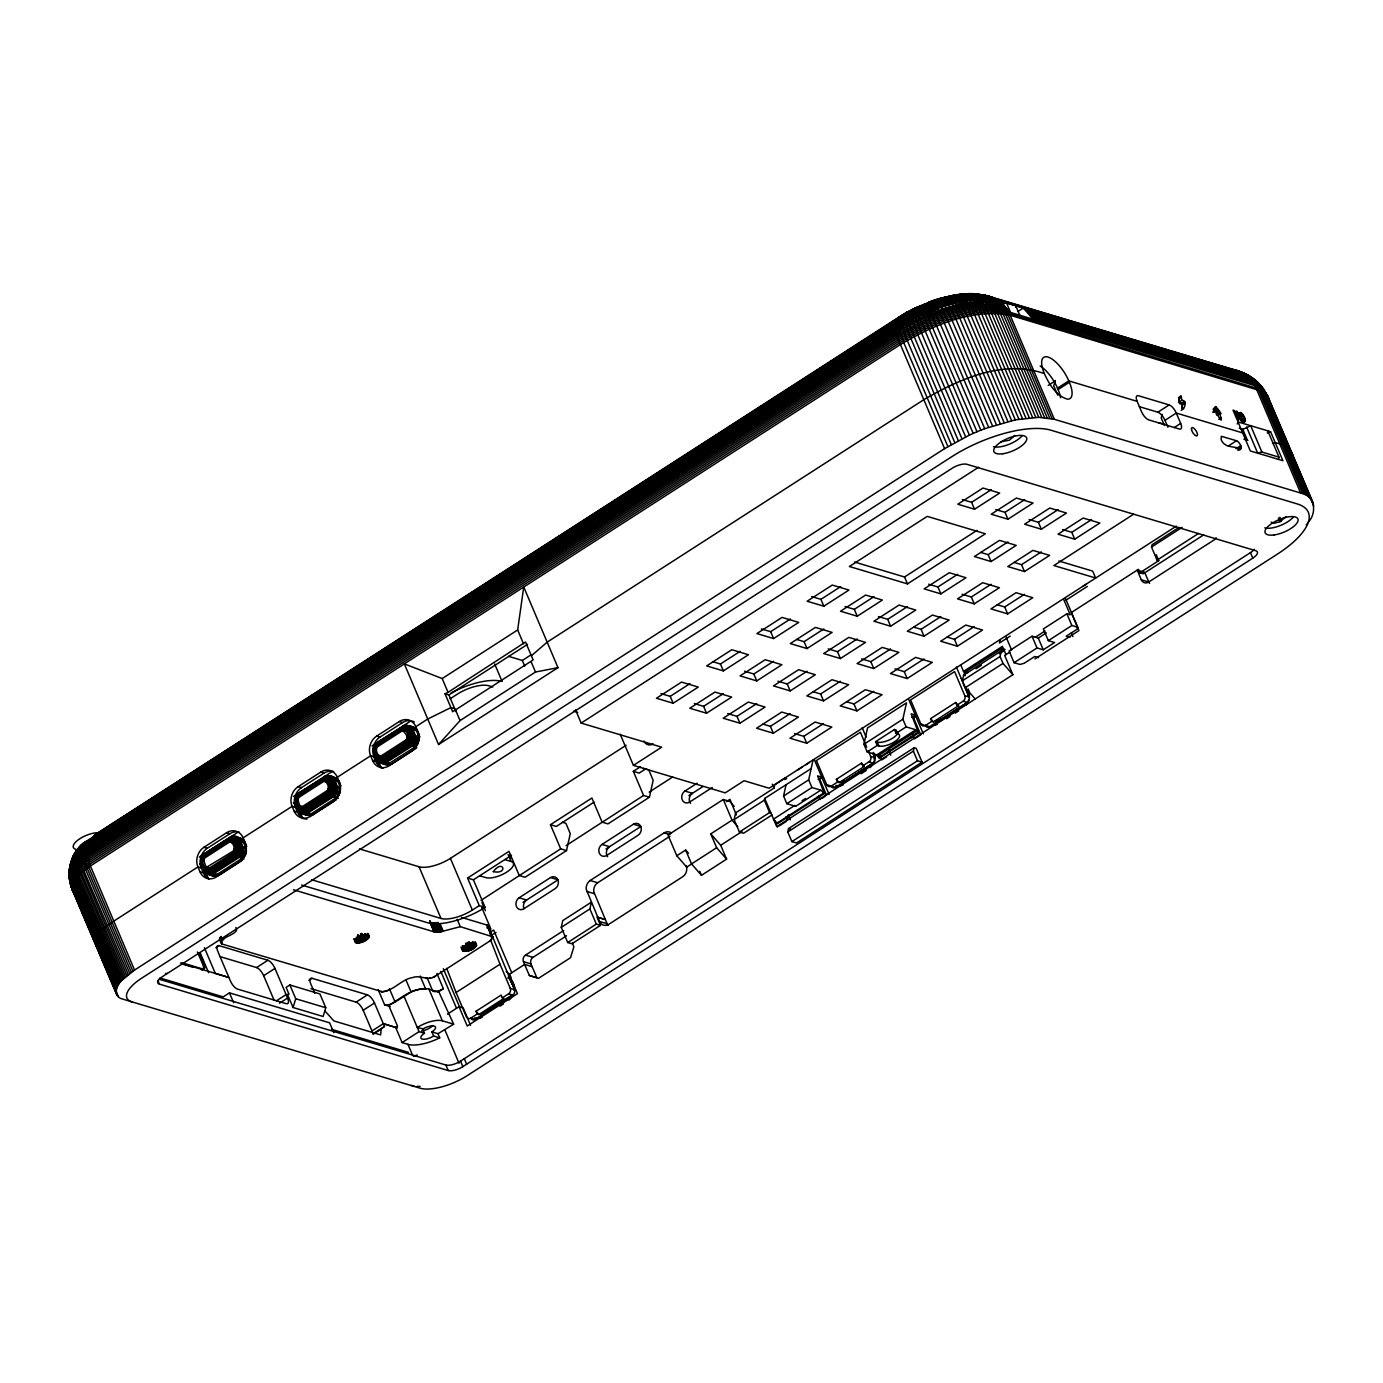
<?xml version="1.0" encoding="UTF-8"?>
<svg xmlns="http://www.w3.org/2000/svg" width="1383" height="1383" viewBox="0 0 1383 1383"><rect width="100%" height="100%" fill="white"/><g stroke="black" fill="none" stroke-linecap="round" stroke-linejoin="round"><path stroke-width="1.5" d="M230.477 841.815C235.421 826.325 250.15 852.36 239.052 857.495L212.463 874.402L208.055 873.624L207.052 867.262C203.059 873.607 211.945 877.842 216.854 874.54L241.973 858.376C256.633 850.424 230.148 823.888 229.561 842.022C231.289 826.429 248.854 851.254 237.375 856.526L212.256 872.69L209.473 873.676L205.514 872.448C208.591 867.521 202.506 862.681 204.459 858.186L229.561 842.022C232.932 841.348 235.542 848.609 233.364 850.994L206.793 867.106M333.683 777.194C330.312 774.618 320.113 775.154 323.76 781.395L324.4 776.866L327.771 775.811C338.144 775.293 344.644 791.439 336.155 797.749L311.037 813.913C307.043 816.298 301.408 814.259 298.711 810.749C302.583 806.375 296.498 801.829 298.642 797.559L323.76 781.395C327.114 780.721 329.742 787.964 327.564 790.35L302.445 806.514L300.768 806.237M404.009 725.556C396.247 728.962 410.855 734.166 406.049 739.836L380.93 756C377.559 756.674 375.018 749.43 377.127 747.027L402.246 730.864L402.885 726.334L406.256 725.28L403.387 725.798M132.18 1002.018A36.39 13.744 -23 0 1 141.654 978.196L951.694 456.77A76.826 29.026 -23 0 1 1051.011 430.234L1297.254 503.931A76.826 29.026 -23 0 1 1277.252 554.203L467.212 1075.646A36.39 13.744 -23 0 1 420.173 1088.214L122.862 999.131C112.784 997.108 115.826 984.955 121.998 980.219L77.811 876.148C74.06 864.047 73.247 847.122 87.06 840.829L897.1 319.387C922.962 306.715 977.107 272.762 994.619 313.232L1038.789 417.32L1054.365 419.308L1300.608 493.005C1315.216 495.287 1317.342 513.404 1307.748 522.774M119.232 983.572L75.062 879.484C72.919 869.475 70.585 857.581 77.828 848.764C70.326 858.618 66.712 872.189 71.38 884.048L116.258 989.761M324.953 781.274L329.967 776.243C335.706 780.531 339.44 791.595 332.439 796.504L307.32 812.668L304.364 813.723L300.906 812.582L301.235 806.635L302.255 812.997L306.646 813.757L333.234 796.867C340.65 791.768 336.639 777.626 328.532 775.794L326.215 777.471L324.659 781.188M382.054 763.52L379.063 761.151L379.737 756.103L380.74 762.465L385.148 763.243L411.736 746.336C423.734 740.735 406.274 714.717 402.851 730.656L401.813 729.671L376.695 745.835C373.047 748.912 376.643 758.956 381.535 757.244L406.654 741.081C410.181 737.986 406.982 729.1 402.367 729.394M200.691 862.352L203.681 860.053L200.57 860.485L201.002 862.715L201.434 857.788L204.131 854.746M294.769 799.858C295.322 805.027 293.645 796.919 297.864 799.426C293.179 798.596 296.239 806.652 295.789 802.347M374.776 753.458L373.375 750.779L376.366 748.894L373.254 749.327L374.136 750.07M875.145 756.933L873.745 754.254L874.194 759.423M74.976 893.314C67.404 882.25 67.266 865.36 75.374 854.141L75.374 854.919M1241.294 448.317L1240.776 445.62A4.858 1.867 57.2 0 0 1236.523 440.728L1221.327 436.302L1221.172 439.742A4.858 1.867 57.2 0 0 1225.424 444.617C1227.17 447.677 1248.209 447.383 1238.062 450.391M69.755 877.946C66.522 866.674 78.485 858.826 86.368 853.259L899.572 329.846L927.63 315.549L957.364 305.678L984.247 301.701L1002.606 303.69L996.503 301.39L986.062 300.526L960.096 303.672L930.759 312.8L902.529 326.492L86.126 851.842C76.1 857.46 64.016 869.613 71.19 881.628L71.052 879.761M116.483 994.1L72.296 890.012C70.602 878.896 82.669 871.67 90.379 865.983L900.419 344.54C932.937 325.368 971.696 308.219 1010.178 315.22L1262.143 391.303L1266.309 394.553L1268.833 398.598L1313.02 502.686M925.279 304.83C932.834 298.296 936.637 319.387 940.544 324.59L984.731 428.678L1015.278 419.844L1038.789 417.32M308.807 980.374L312.039 978.3L367.394 994.861A8.091 3.112 57.2 0 1 374.499 1003.003L384.457 1026.428L381.207 1029.073L380.653 1034.916L333.839 1020.913L324.728 1010.714M201.036 859.241L203.681 859.344C200.621 860.796 204.753 870.46 208.868 868.403L233.969 852.239C237.617 849.162 234.038 839.118 229.129 840.829L204.01 856.993L202.506 859.846M200.742 859.016L201.451 861.229M294.735 800.1L296.187 795.398L326.232 776.157M295.028 800.359L296.567 795.346M296.688 799.218L298.209 796.366L323.311 780.185C328.22 778.473 331.816 788.535 328.169 791.612L303.05 807.776C298.935 809.833 294.804 800.169 297.881 798.717L295.219 798.596M373.237 749.586L375.692 743.622L401.45 727.51C409.247 724.364 414.416 739.196 408.244 743.484L382.088 760.166L377.248 758.662L376.695 757.659L379.098 755.429M373.531 749.828L373.738 747.84L376.366 748.186L375.191 748.687M379.478 755.948L378.199 761.29L384.975 764.401L388.07 764.107L414.658 747.218C422.662 742.049 417.389 724.485 407.639 726.507M461.473 917.396L487.265 925.141L487.559 927.786M381.777 991.715C393.567 991.162 401.105 979.406 412.704 977.539C420.622 974.496 428.937 982.068 436.129 975.603L490.083 940.855L492.676 936.792L460.297 926.662L441.177 931.693L434.348 931.917L293.369 889.736M121.998 980.219L134.376 970.175L944.589 448.628L969.379 435.092L925.192 331.004C924.414 326.613 913.956 308.53 918.468 307.752M131.281 972.266L87.094 868.196L83.896 851.842L85.608 841.798M69.409 869.89L69.167 874.021M69.167 875.837C69.772 866.017 79.436 859.949 86.662 854.729L896.703 333.303C917.707 320.009 941.062 310.328 965.42 305.315C979.078 304.416 1001.102 296.446 1008.985 311.988L1254.848 385.632C1263.146 387.413 1269.214 395.054 1269.663 403.352L1268.902 401.692M1001.327 302.549C967.893 284.933 925.849 307.942 895.873 324.089L85.832 845.532C71.103 852.239 66.73 869.527 72.677 883.702L116.863 987.79M69.478 878.775C66.903 866.052 74.768 854.936 85.832 849.145L895.873 327.719C926.178 309.844 962.309 293.836 998.18 300.37L1244.441 374.084C1253.603 377.144 1261.296 384.526 1265.099 393.377L1309.286 497.465M79.557 846.776L72.037 859.05L69.427 869.285M70.377 883.478C66.419 871.791 79.419 863.562 87.44 857.788L897.481 336.363C929.653 317.433 968.065 300.336 1006.098 307.579M73.541 856.371L73.437 858.134L74.354 856.509M74.354 855.697L77.12 849.732M73.074 891.465C66.574 879.761 81.545 870.08 89.688 864.289L899.728 342.863C932.228 323.691 970.952 306.542 1009.417 313.543L1261.382 389.643L1267.347 395.815L1313.487 504.19M523.5 643.769L517.657 629.974L523.742 587.014L557.989 667.661L438.567 744.521L404.337 663.875L442.197 678.552L448.04 692.33L445.049 693.817L452.673 711.726L533.146 659.933L525.54 642.006L448.04 692.33M207.139 868.783L207.346 867.366L209.473 873.676L213.846 875.612M301.321 808.156L301.529 806.721L303.672 813.048L308.029 814.985M379.824 757.625L380.031 756.207L382.157 762.517L386.531 764.453M1215.588 408.071C1212.372 418.496 1216.936 405.375 1219.339 411.996C1225.355 419.274 1212.943 401.468 1215.588 408.071L1213.081 409.696M120.995 981.36L76.808 877.271C71.553 864.876 73.04 847.848 86.697 841.625L896.737 320.182C906.816 312.8 920.3 308.737 930.016 302.583M916.237 308.807C909.461 310.19 920.871 327.736 921.441 332.784L965.628 436.872M126.856 975.672L82.669 871.584L80.093 854.642L82.928 843.768M123.087 979.095L78.9 875.007L79.453 872.12C76.255 863.787 75.131 853.449 80.594 845.774M1267.433 433.19L1267.848 430.96L1278.981 457.151L1278.549 459.381M928.321 302.445C944.243 295.634 964.141 290.914 971.091 315.756L1015.278 419.844M923.17 306.248C927.18 296.861 933.957 323.052 936.671 326.077L980.858 430.165L984.731 428.678M486.902 925.002L492.676 938.072L492.78 937.069M230.563 837.51L204.235 853.795L204.459 858.186L203.508 857.391L202.782 855.143L204.235 853.795L229.353 837.631L232.828 836.369L239.501 837.821M467.558 878.049L473.401 879.813L485.105 907.369L479.261 905.623L467.558 878.049L508.996 851.375L519.247 875.508L525.091 877.254L566.529 850.58L570.28 833.638L565.889 823.3L562.311 822.228M600.499 925.365L571.888 943.776L567.721 942.532L561.273 927.353L562.777 920.594L591.388 902.165L589.884 908.942L596.332 924.103L600.499 925.365L596.989 917.085L605.339 919.574L597.819 917.327M566.529 850.58L560.685 848.834L550.451 824.7L591.889 798.026L602.124 822.142L607.967 823.888L649.422 797.213L653.156 780.289L648.765 769.951L643.406 768.343M772.008 814.95L743.57 833.258L739.404 832.013L734.131 819.6L735.635 812.824L773.996 788.12L774.757 784.749L785.095 778.076M770.867 812.945L769.605 812.564L764.332 800.152L764.713 798.458L811.181 768.55M826.602 795.432L819.877 779.597L821.761 777.177L817.578 775.88L824.337 793.548L820.759 790.16L795.64 806.324L786.823 803.679L783.573 796.003L786.063 784.714M795.64 806.324L794.845 805.407L773.495 819.151L777.039 823.213L778.128 822.332M786.91 816.679L786.668 817.802L789.503 815.036M788.172 817.059L788.673 814.794M787.791 831.961L788.552 828.573L914.128 747.736L916.22 748.359L922.081 762.137L796.487 842.99L791.889 841.607L787.791 831.961L913.385 751.125L914.128 747.736M820.759 790.16L811.942 787.515L808.692 779.839L813.048 760.08M817.059 797.282L816.817 798.406L818.304 797.645M915.788 729.775L876.857 754.841L867.21 751.937L863.943 744.261L867.556 727.89L906.487 702.841L902.874 719.212L906.142 726.888L915.788 729.775L918.537 732.921L911.172 713.87L915.356 715.115L911.812 717.397M876.857 754.841L878.775 757.728L879.847 756.847M887.385 752.006L887.143 753.13L889.978 750.364M888.647 752.369L889.131 750.122M911.241 736.638L910.999 737.779L913.835 735.013M912.503 737.018L912.884 735.255M936.55 719.834L940.146 720.802L966.302 703.255L937.985 721.442L939.334 721.269L940.163 719.921L938.02 720.128M1000.168 639.62L999.425 643.009L1010.195 636.094M1156.223 554.704L1158.747 560.651L1157.07 560.15L1151.52 547.046L1152.022 544.798L1179.025 527.407M968.653 695.614L962.395 680.782L963.64 675.129L1001.309 650.892L1002.986 651.376L1001.776 648.541L964.107 672.795L965.299 675.63L963.64 675.129M764.713 798.458L776.779 826.706L1012.892 674.714L1002.986 663.408L1000.065 656.527L1001.309 650.892M70.637 868.645L71.103 866.813C69.496 858.048 79.834 852.498 85.763 847.883L895.804 326.44C925.711 308.807 961.358 293.04 996.763 299.471L1244.925 373.825L1255.159 380.377L1265.272 392.184L1267.969 398.39M403.162 730.656L406.222 725.522L412.186 726.663M70.568 863.493L70.291 867.746L71.328 864.15M1047.208 417.839L1003.038 313.751C982.621 272.347 924.466 307.043 896.426 321.063L86.386 842.489C79.626 846.915 71.709 853.605 71.985 862.37L72.746 860.641M117.866 985.733L73.679 881.645C69.617 872.016 69.686 860.191 76.065 851.582M72.037 859.05L69.997 872.362M1181.704 408.486L1182.707 404.372L1179.215 401.952L1178.817 398.46C1185.214 390.749 1173.614 404.182 1182.171 404.285C1181.583 415.713 1189.397 400.067 1181.739 400.327L1179.215 401.952M200.725 859.085L202.177 857.702M374.326 748.272L373.894 746.336L376.47 747.84M1055.333 380.515L1053.725 385.771L1057.753 395.244M1162.273 414.433L1161.201 417.943L1164.434 425.515M235.871 927.44C240.832 934.718 217.408 936.827 222.248 944.088L382.313 991.749L380.844 991.559M289.877 984.973L319.94 993.962L325.783 1007.74L323.103 1016.488L293.04 1007.498L295.737 998.751L289.877 984.973L286.091 987.393L289.03 994.291L286.091 994.602L276.41 1000.843M488.095 926.679L488.113 926.04M492.676 938.072L487.577 925.313M913.558 309.654C906.522 313.768 916.428 328.013 917.742 334.617L961.928 438.705M70.723 862.923L71.294 861.229M132.889 971.16L88.702 867.072L89.688 864.289L85.832 849.145L87.06 840.829M72.625 857.892L75.374 852.36M201.607 862.975C201.624 867.02 200.466 860.503 203.785 860.382L202.558 860.503M200.915 860.243L205.531 872.258L203.75 869.492L206.413 866.588M295.34 803.229L297.967 799.754L296.74 799.875M306.49 814.933L299.091 811.285L297.933 808.865L300.595 805.961M384.975 764.401L379.305 762.258L376.798 759.353L373.825 752.698L376.453 749.223L375.242 749.344M376.695 757.659L378.216 761.099M1065.411 598.303L1077.703 627.242L1076.856 629.369L1066.189 636.232L1069.941 637.356M1237.163 424.028L1238.01 421.919L1270.562 431.669L1282.905 460.695L1250.336 450.962L1238.01 421.919M932.194 302.307C940.077 297.276 944.762 316.603 948.323 321.841L992.493 425.929M844.529 782.156L846.845 780.773L842.264 782.432L845.981 780.565M912.019 309.55C902.286 314.892 912.452 328.826 914.128 336.518L958.298 440.607M71.83 861.488L72.573 858.895M72.227 858.532L72.971 856.959M369.347 937.069C368.621 930.949 356.779 936.619 354.739 940.63C356.486 946.525 373.324 939.558 367.792 933.387M476.686 945.505C475.959 939.385 464.135 945.056 462.095 949.066C463.841 954.962 480.679 947.995 475.13 941.823M230.771 841.919L233.036 838.409L236.579 836.94M403.456 730.76L405.72 727.251L409.264 725.781M203.802 858.999L201.209 857.495M71.484 860.658L76.03 854.417L85.763 846.673L895.804 325.247C925.279 307.873 960.407 292.314 995.276 298.659M203.958 858.687L202.385 855.991M298.158 798.043L296.187 795.398M376.643 747.529L374.551 745.109L376.798 743.587M201.175 857.581L201.987 856.042M203.007 856.112C199.55 860.554 203.284 872.172 209.594 869.648L234.712 853.484C239.708 849.819 235.231 837.078 228.887 839.74L202.437 857.235M374.119 746.63L375.052 744.832M375.692 744.953C372.234 749.396 375.951 761.013 382.278 758.489L407.397 742.325C412.393 738.66 407.916 725.919 401.571 728.564L375.121 746.077M905.813 313.336L910.792 310.708L906.522 312.541L905.122 315.151L907.49 330.364L954.754 442.543M1014.811 435.403L1009.434 440.174L1000.912 441.799M1286.104 516.602L1280.001 521.702L1274.279 523.206L1271.15 522.152M221.142 942.048L220.018 937.605M84.225 842.783L81.943 853.225L85.556 869.319L129.743 973.407M300.975 806.462L299.489 810.991L300.803 812.772M93.335 836.784L97.467 833.396M903.756 315.773C890.254 317.52 897.048 336.501 900.419 344.54L944.589 448.628M988.62 427.261L941.581 316.759L934.58 304.277L931.848 301.598L930.171 302.168L934.822 300.56M73.23 856.354L78.122 850.441L85.953 844.46L895.994 323.017C924.881 306.213 959.785 290.153 993.772 297.933M297.276 797.282L298.382 797.784L296.982 794.516L298.313 794.119M375.778 746.751L376.868 747.252L375.692 743.622M484.534 1012.788L481.128 1014.413M934.908 721.736L937.899 721.58L939.092 720.163M81.718 844.771C75.788 853.173 79.246 863.787 81.338 872.725L125.525 976.813M936.775 300.872C947.683 291.173 956.362 310.19 959.871 318.367L1004.058 422.455M74.475 854.832L75.477 853.328M77.811 848.955L78.641 847.779M75.581 852.014L76.532 850.666M996.365 424.685L952.195 320.597C948.237 313.837 942.981 294.406 932.401 301.771M1306.831 523.984L1306.174 524.883M231.03 842.074L236.078 837.856L240.798 838.651M325.212 781.447L330.278 777.229L334.997 778.007M403.715 730.916L408.763 726.697L413.482 727.493M324.763 776.883L298.417 793.151L298.642 797.559L297.708 796.764M404.718 725.626L376.919 742.636L377.127 747.027L376.193 746.232M939.334 721.269L936.447 721.788L940.682 720.595L966.147 703.964M201.866 856.267L203.474 854.642M202.022 856.682L228.835 838.807C236.476 835.315 241.766 850.441 235.559 854.642L209.421 871.325L206.24 871.204L204.01 868.818M296.048 795.64L297.207 794.153M296.204 796.038L297.656 794.015M374.551 745.109L376.141 743.484M374.707 745.523L401.519 727.648M481.526 1013.22L484.776 1013.877L481.889 1014.396L512.453 994.723M845.272 781.36L873.468 762.88L843.803 782.087M483.462 1012.736L481.941 1014.154L484.776 1013.877M206.568 866.864L204.58 869.821L204.909 871.912M379.253 755.706L377.248 758.662L377.594 760.754M941.304 299.662L942.48 298.486L937.605 299.783M438.567 744.521L460.038 720.595L535.498 672.017L557.989 667.661M906.556 314.702C892.744 314.805 900.627 335.066 903.704 342.483L947.891 446.553M939.541 299.627L941.771 298.088M231.255 842.316L237.081 838.928L241.887 839.809M325.437 781.672L331.263 778.301L336.069 779.165M403.922 731.158L409.766 727.769L414.572 728.651M327.771 775.811L325.679 776.572L324.365 781.17L323.881 779.908M904.897 314.494L906.989 313.249L903.134 314.875L901.82 320.441L905.139 335.481L951.279 444.531M531.383 655.784L547.149 642.161L923.827 399.687C959.197 379.167 1003.211 359.165 1044.338 373.583C1049.075 383.886 1055.765 395.676 1067.313 399.134A23.701 9.111 57.2 0 0 1069.387 382.278L1068.8 380.895A23.701 9.111 57.2 0 0 1047.986 357.039A23.701 9.111 57.2 0 0 1044.338 373.583M202.782 855.143L203.871 854.262M296.982 794.516L299.644 793.047M296.982 795.087L323.034 778.18C330.675 774.67 335.948 789.814 329.742 794.015L303.603 810.68L300.422 810.576L298.192 808.191M375.467 743.985L378.129 742.515M512.471 996.054L484.914 1013.324M965.265 704.621C970.849 701.475 962.482 704.898 965.801 704.431M223.735 939.264L222.698 940.077L221.142 936.395M946.456 298.019L948.012 296.93L940.596 298.676M937.276 720.975L935.686 721.788M431.894 1031.891L437.979 1033.706L439.725 1037.855L433.64 1036.023L431.894 1031.891L433.294 1030.888A8.903 3.354 -23 0 0 433.795 1025.961A8.903 3.354 -23 0 0 423.025 1028.935L417.286 1027.5A19.414 7.33 -23 0 1 442.387 1020.81L453.659 1024.181L438.947 992.095L428.92 989.104A19.414 7.33 -23 0 0 403.836 995.795L388.761 1005.51L397.543 1026.186L395.659 1027.396L383.298 1023.679L371.975 1030.957M489.496 941.253L490.619 940.44M422.731 1029.142L424.495 1033.274L423.094 1034.259A8.903 3.354 -23 0 0 422.593 1039.186A8.903 3.354 -23 0 0 433.346 1036.213L433.64 1036.023M473.401 879.813L511.503 855.282M94.787 834.848L899.78 316.551M94.251 835.401L905.64 313.284M93.767 836.058L900.212 317.001M98.262 833.24L106.37 828.486M110 826.152L117.244 821.485M122.689 817.975L129.95 813.308M133.581 810.974L140.841 806.306M146.287 802.797L151.715 799.288M157.161 795.795L164.421 791.111M169.867 787.619L175.313 784.109M180.758 780.6L188.002 775.932M191.632 773.598L198.893 768.931M204.338 765.421L211.599 760.754M215.229 758.42L222.49 753.735M227.918 750.243L233.364 746.734M238.81 743.224L246.07 738.557M253.331 733.889L256.961 731.555M262.39 728.046L269.65 723.378M273.281 721.044L280.542 716.359M285.987 712.867L293.248 708.2M296.878 705.849L304.122 701.181M309.567 697.689L315.013 694.18M320.458 690.67L327.719 686.003M331.35 683.669L338.593 679.001M344.039 675.492L351.299 670.824M354.93 668.49L362.19 663.805M367.636 660.313L374.897 655.628M378.51 653.295L385.771 648.627M393.031 643.959L396.662 641.626M402.107 638.116L409.368 633.449M412.998 631.115L420.242 626.43M425.687 622.938L432.948 618.27M436.579 615.919L443.839 611.251M451.083 606.584L456.528 603.074M460.159 600.741L467.419 596.073M471.05 593.739L478.311 589.072M483.756 585.562L491 580.895M494.63 578.561L501.891 573.876M507.336 570.384L514.597 565.699M518.227 563.365L525.488 558.697M532.732 554.03L538.177 550.52M541.808 548.187L549.068 543.519M552.699 541.185L559.959 536.5M565.388 533.008L572.648 528.323M576.279 525.989L583.54 521.322M592.615 515.479L596.246 513.145M599.876 510.811L607.12 506.143M614.38 501.476L619.826 497.966M623.456 495.633L630.717 490.965M634.348 488.614L641.591 483.946M650.667 478.103L654.297 475.769M657.928 473.435L665.188 468.768M672.449 464.1L677.877 460.591M681.508 458.257L688.769 453.589M692.399 451.256L701.475 445.412M705.105 443.079L712.366 438.394M715.979 436.06L723.24 431.392M732.316 425.549L735.946 423.215M739.577 420.881L746.837 416.214M754.081 411.546L759.526 408.037M763.157 405.703L770.417 401.018M774.048 398.684L783.124 392.858M790.367 388.174L793.998 385.84M797.628 383.506L804.889 378.838M812.149 374.171L817.595 370.661M821.225 368.327L828.469 363.66M835.73 358.975L841.175 355.483M848.436 350.798L852.066 348.464M855.697 346.13L864.773 340.287M872.016 335.62L875.646 333.286M879.277 330.952L888.353 325.109M893.798 321.599L899.244 318.107M442.197 678.552L517.657 629.974M1018.13 311.382L1023.264 308.063L1033.187 319.231M245.171 842.645A14.556 12.257 -73.3 0 1 239.138 862.318L216.526 876.874A14.556 12.257 -73.3 0 1 199.965 871.739L197.925 866.951A14.556 12.257 -73.3 0 1 203.958 847.278L226.57 832.722L229.906 833.724A14.556 12.257 -73.3 0 1 239.449 832.22M339.354 782A14.556 12.257 -73.3 0 1 333.32 801.691L310.708 816.247A14.556 12.257 -73.3 0 1 294.147 811.112L292.107 806.324A14.556 12.257 -73.3 0 1 298.158 786.65L320.77 772.094L324.106 773.097A14.556 12.257 -73.3 0 1 333.631 771.576M417.856 731.486A14.556 12.257 -73.3 0 1 411.823 751.159L389.211 765.715A14.556 12.257 -73.3 0 1 372.632 760.581L370.609 755.792A14.556 12.257 -73.3 0 1 376.643 736.119L399.255 721.563L402.591 722.566A14.556 12.257 -73.3 0 1 409.766 720.612M208.124 878.412A14.556 12.257 -73.3 0 1 203.301 872.742L201.261 867.954A14.556 12.257 -73.3 0 1 207.294 848.28L229.906 833.724M306.888 819.185A14.556 12.257 -73.3 0 1 297.483 812.115L295.461 807.326A14.556 12.257 -73.3 0 1 301.494 787.636L324.106 773.097M383.005 768.222A14.556 12.257 -73.3 0 1 375.986 761.584L373.946 756.795A14.556 12.257 -73.3 0 1 379.979 737.122L402.591 722.566M445.049 693.817L448.87 694.957L527.563 644.305M199.29 857.114L237.962 832.203M293.473 796.47L332.145 771.576M371.958 745.938L410.647 721.044M450.097 698.813L457.358 694.145A24.272 9.162 -23 0 1 488.718 685.761L492.849 687.005M226.57 832.722A14.556 12.257 -73.3 0 1 243.131 837.856L292.124 806.324L295.461 807.326M320.77 772.094A14.556 12.257 -73.3 0 1 337.331 777.229L370.609 755.792L373.946 756.795M399.255 721.563A14.556 12.257 -73.3 0 1 415.816 726.697L427.745 719.022L450.91 707.595L454.73 708.736M508.564 656.337L522.325 660.452L531.366 654.626M212.048 875.214A8.091 6.811 -73.3 0 0 218.946 875.162L242.267 860.157M304.9 813.325A8.091 6.811 -73.3 0 0 313.128 814.535L336.449 799.53M383.385 762.811A8.091 6.811 -73.3 0 0 391.631 764.004L416.75 747.84L410.059 745.368L406.049 739.836M1048.176 385.442L1055.315 380.844M1060.554 397.647A23.701 9.111 57.2 0 0 1058.081 389.557L1057.494 388.174L1068.8 380.895L1137.137 401.347L1141.528 411.702A8.091 3.112 57.2 0 0 1148.633 419.844L1179.44 429.058A8.091 3.112 57.2 0 0 1180.684 423.423L1176.276 413.05L1164.987 420.346L1167.909 427.226M1058.081 389.557L1069.387 382.278M198.253 953.803L199.515 952.991L203.906 963.329A8.091 3.112 57.2 0 1 202.644 968.964L201.399 969.777A8.091 3.112 57.2 0 0 202.644 964.141L198.253 953.803A8.091 3.112 57.2 0 0 197.354 951.971M215.817 947.735L219.05 945.644L267.87 960.269A8.091 3.112 57.2 0 1 274.975 968.411L287.56 998.059A8.091 3.112 57.2 0 1 286.316 1003.695L237.478 989.087A8.091 3.112 57.2 0 1 230.373 980.945L217.788 951.297A8.091 3.112 57.2 0 1 219.05 945.644M202.644 964.141L203.906 963.329M575.535 709.842L581.154 723.084L978.594 467.247M660.936 693.574L670.202 696.341L689.944 683.634M713.023 661.783L720.439 664.013L740.182 651.307M761.411 628.902L770.677 631.668L790.419 618.962M811.648 596.557L820.914 599.34L840.657 586.634M962.343 499.54L971.627 502.323L991.352 489.617M219.949 956.587L256.581 967.547L267.87 960.269M673.141 703.238L698.259 687.074L681.56 682.078L656.441 698.242L673.141 703.238L670.202 696.341M723.378 670.893L748.497 654.729L731.797 649.733L706.678 665.897L723.378 670.893L720.439 664.013M773.598 638.566L798.717 622.402L782.035 617.406L756.916 633.57L773.598 638.566L770.677 631.668M823.836 606.221L848.955 590.057L832.272 585.061L807.153 601.225L823.836 606.221L820.914 599.34M974.548 509.221L999.667 493.057L982.967 488.043L957.849 504.225L974.548 509.221L971.627 502.323M333.822 1032.669L329.638 1022.832L229.457 992.856L223.182 996.884L159.892 977.954M274.007 1000.013L263.669 975.689L274.975 968.411M359.476 848.92L419.049 866.761A24.272 9.162 -23 0 0 450.409 858.376L626.153 745.247M1178.506 397.751L1181.013 396.143M1178.714 398.131L1181.22 396.506M1139.402 406.671L1157.882 412.203L1169.188 404.925A8.091 3.112 57.2 0 1 1176.293 413.068M694.318 703.567L703.601 706.333L723.344 693.644M744.555 671.222L753.839 674.005L773.564 661.299M796.66 639.447L804.076 641.66L823.801 628.971M845.03 606.549L854.314 609.333L874.039 596.626M854.452 561.999L904.534 576.988L976.968 530.363M995.743 509.549L1005.009 512.315L1024.751 499.609M1181.756 403.11L1184.263 401.485M1182.119 403.387L1184.643 401.762M1182.465 403.853L1184.989 402.246M1182.707 404.372L1185.214 402.747M1182.724 404.752L1185.231 403.127M706.523 713.23L731.642 697.067L714.942 692.07L689.823 708.234L706.523 713.23L703.601 706.333M756.76 680.903L781.879 664.722L765.179 659.726L740.061 675.907L756.76 680.903L753.839 674.005M806.998 648.558L832.117 632.394L815.417 627.398L790.298 643.562L806.998 648.558L804.076 641.66M857.235 616.23L882.354 600.049L865.654 595.053L840.536 611.234L857.235 616.23L854.314 609.333M907.473 583.885L985.336 533.769L927.232 516.378L849.369 566.494L907.473 583.885L904.534 576.988M1007.93 519.213L1033.049 503.049L1016.367 498.053L991.248 514.217L1007.93 519.213L1005.009 512.315M1181.186 410.353L1183.692 408.746M620.189 734.217L633.414 765.369L661.662 747.183L581.154 723.084M649.422 797.213L643.579 795.467L633.328 771.334L640.536 766.701M279.487 1003.245L287.56 998.059M1174.219 427.572L1180.684 423.423M594.12 802.088L556.294 826.446L550.451 824.7M645.878 768.775L639.171 773.097L633.328 771.334M1215.951 406.965L1213.444 408.59L1215.795 411.27M727.717 713.559L736.983 716.342L756.726 703.636M777.955 681.214L787.221 683.997L806.963 671.291M828.192 648.886L837.458 651.67L857.201 638.963M878.43 616.559L887.696 619.325L907.438 606.618M928.65 584.214L937.933 586.98L957.676 574.291M980.754 552.439L988.171 554.652L1007.896 541.946M1029.125 519.541L1038.408 522.307L1058.133 509.618M1214.032 409.973L1216.539 408.365M1214.602 410.284L1217.109 408.677M1216.037 409.696L1214.188 411.339M1213.116 411.702L1216.694 409.714M1215.19 410.716L1217.697 409.109M1212.995 412.48L1215.501 410.855M1215.017 411.754L1218.319 409.645M1218.544 412.013L1216.037 413.638L1217.161 415.453L1219.685 413.828C1209.641 402.038 1226.583 432.585 1219.685 413.828M1216.677 414.502L1219.184 412.877M739.922 723.223L765.041 707.059L748.341 702.063L723.223 718.226L739.922 723.223L736.983 716.342M790.16 690.895L815.279 674.731L798.579 669.718L773.46 685.899L790.16 690.895L787.221 683.997M840.38 658.55L865.499 642.386L848.816 637.39L823.698 653.554L840.38 658.55L837.458 651.67M890.617 626.222L915.736 610.059L899.054 605.045L873.935 621.226L890.617 626.222L887.696 619.325M940.855 593.877L965.974 577.714L949.274 572.718L924.155 588.881L940.855 593.877L937.933 586.98M991.092 561.55L1016.211 545.386L999.511 540.373L974.393 556.554L991.092 561.55L988.171 554.652M1041.33 529.205L1066.449 513.041L1049.749 508.045L1024.63 524.209L1041.33 529.205L1038.408 522.307M1218.821 419.343L1221.327 417.735M481.042 900.35L560.685 848.834M566.027 845.653L643.579 795.467M649.197 792.113L672.708 776.987M1238.113 414.036C1241.709 408.642 1248.192 422.23 1243.905 422.057C1241.657 420.57 1236.575 412.514 1240.62 412.411M1241.121 412.739L1238.615 414.347L1239.635 415.367M1237.889 415.626L1241.64 413.189M1237.871 415.851C1245.53 408.21 1245.08 431.617 1240.828 413.845M1238.546 415.574L1241.07 413.949M1238.01 416.56L1241.312 414.122M1239.047 415.989L1241.554 414.364M311.573 879.726L440.987 918.45A24.272 9.162 -23 0 0 472.346 910.066L479.261 905.623M1240.62 416.802L1243.127 415.177M1242.211 420.242L1244.717 418.634M1245.098 419.568L1242.574 421.193L1242.971 422.679L1245.478 421.054M1242.833 422.005L1245.34 420.38M762.967 724.104L770.383 726.334L790.125 713.628M813.204 691.777L820.62 693.989L840.345 681.283M861.574 658.878L870.858 661.662L890.583 648.955M913.662 627.104L921.095 629.317L940.82 616.611M962.049 594.206L971.315 596.989L991.058 584.283M1014.137 562.432L1021.553 564.644L1041.295 551.938M1062.524 529.533L1071.79 532.317L1091.533 519.61M1278.981 457.151L1261.866 452.016L1250.751 425.826L1242.798 429.37L1247.431 440.313M773.304 733.215L798.423 717.051L781.723 712.055L756.605 728.219L773.304 733.215L770.383 726.334M823.542 700.887L848.661 684.723L831.961 679.727L806.842 695.891L823.542 700.887L820.62 693.989M873.779 668.542L898.898 652.378L882.198 647.382L857.08 663.546L873.779 668.542L870.858 661.662M924.017 636.215L949.136 620.051L932.436 615.055L907.317 631.218L924.017 636.215L921.095 629.317M974.254 603.87L999.373 587.706L982.673 582.71L957.555 598.874L974.254 603.87L971.315 596.989M1024.492 571.542L1049.611 555.378L1032.911 550.382L1007.792 566.546L1024.492 571.542L1021.553 564.644M1074.712 539.197L1099.831 523.033L1083.148 518.037L1058.03 534.201L1074.712 539.197L1071.79 532.317M310.985 988.638L356.088 1002.139L367.394 994.861M550.52 877.565A6.466 5.446 -73.3 0 1 557.885 879.847A6.466 5.446 -73.3 0 1 555.205 888.595L523.811 908.804A6.466 5.446 -73.3 0 1 516.447 906.522A6.466 5.446 -73.3 0 1 519.126 897.774L550.52 877.565L558.023 879.813L523.051 902.338M633.414 824.216A6.466 5.446 -73.3 0 1 640.778 826.498A6.466 5.446 -73.3 0 1 638.099 835.246L606.688 855.455A6.466 5.446 -73.3 0 1 599.323 853.173A6.466 5.446 -73.3 0 1 602.02 844.425L633.414 824.216L640.917 826.464L605.979 848.955M712.262 787.497L689.581 802.088A6.466 5.446 -73.3 0 1 682.217 799.806A6.466 5.446 -73.3 0 1 684.896 791.059L697.118 783.21M1228.45 445.931L1236.523 440.728M688.855 795.605L702.875 786.581M1133.645 514.199L1053.898 565.543L1095.647 578.025L1092.708 571.127L1058.929 561.014M384.457 1026.428L373.133 1033.723L363.193 1010.281L374.499 1003.003M1235.935 448.732L1240.776 445.62M1237.923 448.732L1241.156 446.657M1238.096 449.665L1241.329 447.573M490.066 932.315L493.627 930.016L511.762 972.733M490.671 935.859L496.03 932.401M794.499 733.543L803.765 736.326L823.507 723.62M846.586 701.769L854.003 703.982L873.745 691.293M894.974 668.871L904.24 671.654L923.982 658.948M947.061 637.096L954.477 639.309L974.22 626.62M997.299 604.769L1004.715 606.981L1024.457 594.275M378.199 989.675L384.63 1004.853A8.091 3.06 -23 0 0 395.089 1002.053L412.324 991.231A16.181 6.12 -23 0 1 425.826 989.346L420.19 976.07M692.036 863.718L686.729 867.124L686.141 865.758A8.091 6.811 -73.3 0 1 682.787 876.684L608.779 924.328A8.091 6.811 -73.3 0 1 599.582 921.476L586.288 889.511A8.091 6.811 -73.4 0 1 590.178 880.504L664.186 832.86A8.091 6.811 -73.3 0 1 671.083 832.808M806.704 743.224L831.823 727.043L815.123 722.047L790.004 738.228L806.704 743.224L803.765 736.326M856.941 710.879L882.06 694.715L865.36 689.719L840.242 705.883L856.941 710.879L854.003 703.982M907.179 678.552L932.28 662.371L915.598 657.374L890.479 673.556L907.179 678.552L904.24 671.654M957.399 646.207L982.518 630.043L965.835 625.047L940.717 641.211L957.399 646.207L954.477 639.309M1007.637 613.879L1032.755 597.715L1016.056 592.702L990.954 608.883L1007.637 613.879L1004.715 606.981M734.2 806.375L729.947 801.483L723.274 799.495L668.006 835.055L676.788 855.749L686.729 867.124M608.071 925.365A8.091 6.811 -73.3 0 1 607.102 923.723L593.808 891.776A8.091 6.811 -73.4 0 1 597.698 882.752L669.891 836.283M726.386 801.621L729.913 799.339L736.378 814.95M437.996 992.147L443.373 988.672L436.942 973.511M373.116 1034.277L381.207 1029.073M1176.311 526.145L769.121 788.224L744.071 780.721L725.228 792.857L633.414 765.369M797.161 770.314L802.33 766.977M805.857 764.713L809.453 762.396M1082.699 586.496L1086.295 584.196M491.587 934.286L514.441 989.606A4.045 3.406 -73.3 0 1 512.765 995.069L475.078 1019.323L470.911 1018.061A4.045 3.406 -73.3 0 1 466.313 1016.643L456.062 992.51L500.024 964.228L490.637 940.06M1065.809 600.291L1087.332 586.427M1151.52 547.046L1182.119 527.355M561.273 927.353L589.884 908.942M676.788 855.749L685.64 850.044L688.492 853.294M685.64 850.044L691.535 863.908L701.475 875.318L726.594 859.137L716.653 847.744L710.758 833.88L732.056 820.171L723.274 799.495M960.995 665.482L963.502 671.412L1002.433 646.345L1005.96 654.608M734.131 819.6L764.332 800.152M572.337 943.102L573.893 946.785L570.539 957.71L538.523 978.317L529.326 975.464L523.466 961.686A4.858 4.097 -73.3 0 1 525.488 955.117L562.518 931.278A4.858 4.097 -73.3 0 1 563.78 930.742M976.07 668.715L981.446 665.24M999.39 653.692L1002.986 651.376M529.326 975.464L536.829 977.712L530.986 963.934A4.858 4.097 -73.3 0 1 532.991 957.364L566.511 935.807M783.573 796.003L808.692 779.839M863.943 744.261L902.874 719.212M962.395 680.782L1000.065 656.527M1046.361 632.895L1038.287 638.082L1032.029 636.215L1009.106 650.978L1014.085 662.699L1019.928 664.445L1024.111 663.321L1034.795 656.458L1038.547 657.582M1063.7 599.409L1070.217 614.778L1066.881 613.775L1043.335 628.937L1048.314 640.657L1054.572 642.542L1043.266 649.82L1037.008 647.936L1014.085 662.699M395.659 1027.396L402.107 1042.557L419.049 1031.649L424.495 1033.274M447.435 1014.137L459.018 1006.686L463.219 1007.982L470.566 1025.304M1009.918 652.067L1004.698 655.421L1012.892 674.714M1035.366 637.217L1045.064 630.976M1157.07 560.15L1198.473 533.492M877.254 745.472L875.612 741.634L894.455 729.515L896.132 730.017L897.757 733.854A12.136 4.581 -23 0 1 894.594 741.789A12.136 4.581 -23 0 1 878.914 745.973L877.254 745.472L867.21 751.937M818.131 779.511L821.761 777.177M1034.951 658.878L1078.913 630.596L1071.255 612.583L1138.451 569.329L1139.903 572.769L1158.747 560.651M567.721 942.532L596.332 924.103M739.404 832.013L769.605 812.564M691.535 863.908L716.653 847.744M1002.986 663.408L965.317 687.662L975.205 698.968M726.594 859.137L720.699 845.272L741.98 831.563M1203.659 534.893L1143.257 573.772L1139.903 572.769M786.823 803.679L811.942 787.515M894.455 729.515L896.08 733.353L906.142 726.888M1048.314 640.657L1071.86 625.496L1077.703 627.242M437.979 1033.706L453.659 1024.181M802.019 800.774L805.615 798.475M931.744 721.407L930.569 718.659L955.688 702.478L958.54 705.745L933.421 721.909L931.744 721.407L925.469 725.453A4.045 3.406 -73.3 0 1 920.871 724.035L910.619 699.902L954.581 671.602L964.815 695.735A4.045 3.406 -73.3 0 1 963.138 701.198L956.863 705.244L955.688 702.478M477.187 1014.033L476.011 1011.267L501.13 995.103L502.306 997.852L503.982 998.353L478.864 1014.534L477.187 1014.033L470.911 1018.061M837.562 782.052L836.387 779.303L861.505 763.122L864.34 766.389L839.222 782.553L837.562 782.052L831.287 786.097A4.045 3.406 -73.3 0 1 826.671 784.662L816.437 760.546L860.399 732.247L866.692 747.097M877.444 756.207L916.376 731.158M502.306 997.852L508.581 993.824A4.045 3.406 -73.3 0 0 510.258 988.344L500.024 964.228M861.505 763.122L862.681 765.888L868.956 761.843A4.045 3.406 -73.3 0 0 870.633 756.38L868.265 750.813M413.5 1056.214L417.268 1054.987M777.039 823.213L824.596 792.424M878.775 757.728L918.779 731.797M777.886 823.455L824.337 793.548M879.605 757.988L918.537 732.921M831.287 786.097L835.453 787.342L873.122 763.088A4.045 3.406 -73.3 0 0 874.799 757.625L873.226 753.908M925.469 725.453L929.635 726.697L967.322 702.443A4.045 3.406 -73.3 0 0 968.999 696.98L956.379 667.004M779.286 825.876L785.993 821.571M821.882 798.458L825.029 796.435M886.572 756.829L881.853 759.855L880.176 755.913M499.972 1006.202L503.447 1003.972M861.039 773.771L866.259 770.417M946.525 718.745L950.017 716.498M955.221 713.144L958.696 710.914M791.889 841.607L917.482 760.771L922.081 762.137M159.114 979.216L445.879 1065.031A11.323 4.27 -23 0 0 460.522 1061.124L1250.457 552.63A11.323 4.27 -23 0 0 1254.364 549.189M462.856 1066.639L1252.808 558.144A11.323 4.27 -23 0 0 1255.747 550.728L966.924 464.29A11.323 4.27 -23 0 0 952.282 468.197L162.347 976.692A11.323 4.27 -23 0 0 159.391 984.108L448.23 1070.546A11.323 4.27 -23 0 0 462.856 1066.639L460.522 1061.124M898.552 317.45L902.736 314.823M898.016 318.021L907.94 311.97L906.954 312.264M897.532 318.66L911.19 310.847L929.169 302.929M902.027 315.843L906.297 313.215M953.008 296.965C965.42 289.047 977.85 303.136 981.723 314.045L1025.909 418.133M901.007 315.894L905.052 313.44M418.496 737.917L412.324 736.845L406.861 738.315L418.651 739.663M340.011 788.448L333.822 787.359L328.359 788.846L340.166 790.194M245.828 849.076L239.639 848.004L234.176 849.473L245.967 850.839M955.1 296.74L956.189 296.1L951.815 296.636C963.986 290.292 974.41 304.554 978.265 314.511L1022.452 418.6M404.095 731.434L410.509 729.083L417.476 730.743A8.091 6.811 -73.3 0 0 411.806 726.801M325.593 781.965L332.006 779.614L338.991 781.274A8.091 6.811 -73.3 0 0 331.505 777.609M231.41 842.593L237.824 840.242L244.791 841.901A8.091 6.811 -73.3 0 0 237.323 838.236M903.998 313.976L907.421 312.074M943.102 298.019C954.028 294.683 959.75 309.74 963.657 317.399L1007.844 421.487M906.142 312.904L910.308 310.674M435.489 975.983L432.706 977.349M908.804 311.434L912.711 309.429M908.545 311.849L913.108 309.498M911.743 309.74L914.872 308.184M911.328 310.397L915.148 308.219M401.675 726.939C410.405 722.739 416.352 739.853 409.143 744.521L384.025 760.685C378.406 764.263 374.655 756.501 373.79 752.127M323.19 777.453L325.506 776.088M228.99 838.098L231.324 836.715M941.028 720.128L938.538 721.01M484.154 1014.119L486.488 1012.754M914.44 308.409L917.638 307.043M914.163 308.979L917.863 307.182M439.725 1037.855L436.544 1039.342A29.925 11.341 -23.1 0 1 407.899 1044.338L402.107 1042.557M917.154 307.112L920.49 306.369M917.085 307.32L920.144 305.902M917.05 307.614L922.91 305.038L977.003 431.738L980.858 430.165M969.379 435.092L977.003 431.738M973.165 433.38L921.043 309.654L919.92 306.041L925.676 303.638M922.738 305.038L928.857 302.687M387.033 990.816L388.485 990.228M925.21 304.035L928.581 302.514M1011.595 420.622L967.409 316.534C963.623 308.323 956.137 292.505 944.866 297.933L947.217 297.431M959.474 295.392C975.274 290.05 994.792 296.809 1000.358 313.474L1044.545 417.562M871.618 765.076L870.391 765.179M511.243 997.039L510.033 997.16M927.803 302.791L931.485 301.459M927.682 303.084L931.848 301.598M929.877 303.707C949.844 295.841 982.76 285.036 991.559 313.284L1035.746 417.355M961.634 294.614L948.842 296.532L957.849 294.942M961.565 295.305L968.065 293.991M930.603 301.615L933.974 300.457M930.361 301.84L934.389 300.457M963.588 295.271L971.782 293.974M932.937 300.958L937.294 299.523M932.661 301.321L937.812 299.61M965.541 295.305L971.229 294.078L979.285 294.527M841.504 782.432L843.716 782.225L840.069 782M967.391 295.426L974.825 294.13L958.436 295.115L983.002 295.08M935.911 299.852C947.355 295.495 951.798 312.005 956.051 319.438L1000.22 423.526M935.133 300.526L946.629 297.155M872.829 764.09L871.722 764.107M938.054 299.368L943.033 297.864M1267.779 432.412L1270.562 431.669M1272.464 443.442L1275.247 442.681C1283.199 444.306 1293.347 448.939 1293.07 458.499M1261.866 452.016L1257.683 453.14L1246.567 426.949M941.166 298.33L945.868 297.138M939.057 298.832L940.181 298.659M955.757 295.115L947.078 296.775M943.759 297.656L949.499 296.481M324.4 776.866C332.698 775.31 337.4 790.471 330.641 795.035L304.312 811.804L300.56 811.683L297.933 808.865M233.589 836.438L231.48 837.199L230.166 841.815L229.682 840.553M230.218 837.493C238.498 835.954 243.218 851.098 236.458 855.679L210.13 872.448L206.378 872.31L203.75 869.492M845.635 781.378L843.82 780.773M429.128 978.369L430.528 978.075M385.58 991.265L382.901 991.732M959.577 294.769L972.007 294.372M972.422 295.426C986.338 291.606 1000.687 301.2 1005.562 314.131L1049.749 418.219M949.689 296.239C962.101 291.951 970.676 305.418 974.721 315.082L1018.891 419.17M953.181 295.53L954.149 295.409M954.754 295.357L960.511 294.579M953.751 295.685L956.12 295.374M955.065 295.806L950.415 296.498L953.25 295.962M957.192 295.028C970.278 290.931 980.824 302.739 985.111 313.682L1029.28 417.77M418.461 741.461L406.706 739.023L417.925 743.19M339.976 791.992L328.22 789.555L339.44 793.721M245.776 852.62L234.021 850.182L245.258 854.348M992.216 297.31L983.935 295.236L969.794 294.233M960.736 294.51C973.615 291.398 984.126 302.497 988.378 313.422L1032.565 417.51M408.106 737.571L406.723 737.64L413.137 735.289L420.104 736.897M329.621 788.085L328.238 788.172L334.651 785.821L339.509 786.806A8.091 6.811 -73.3 0 1 336.155 797.749M235.438 848.73L234.038 848.799L240.452 846.448L245.327 847.433A8.091 6.811 -73.3 0 1 241.973 858.376M420.138 1086.381L417.251 1086.346M99.109 833.154L99.991 833.171M970.417 293.957L982.293 295.08M966.285 294.458L975.707 295.426M963.104 294.302L964.297 294.337M937.899 721.58L935.15 721.113M404.804 725.47L407.795 725.332M326.319 776.001C334.461 776.727 338.628 791.024 331.557 795.882L306.438 812.063L300.906 812.582M208.677 874.298L213.138 873.313L238.256 857.132C245.431 852.135 241.593 839.239 234.349 836.438M1230.213 369.71C1245.357 370.679 1260.017 380.723 1266.309 394.553L1310.496 498.641M977.798 294.302L976.312 294.164L981.481 294.752M990.643 296.775L984.056 295.547L1241.536 372.373L1252.704 378.251M1300.608 493.005L1256.438 388.917C1252.151 378.285 1241.969 369.883 1230.317 369.244L1231.942 369.797M973.338 294.199C984.661 293.974 993.513 303.517 997.558 313.301L1041.727 417.389M414.087 1086.035L411.097 1085.396M1234.829 371.128L1236.609 371.336L1231.994 369.417M1008.985 311.988C970.468 304.83 931.641 321.997 899.088 341.186L89.048 862.629C81.407 868.196 65.9 877.911 72.625 888.941L71.726 885.345M85.556 869.319L83.153 868.956L128.256 974.531M978.421 294.389L985.128 295.409M986.667 295.841C954.65 292.556 923.118 305.816 896.184 321.997L86.144 843.44C71.795 849.888 68.839 867.158 74.319 880.573L118.506 984.661M975.326 294.406L979.008 295.063M973.165 294.112L974.531 294.337M1235.209 370.609L1244.925 373.825M406.809 738.678L408.089 738.902M328.324 789.209L329.603 789.434M234.142 849.836L235.421 850.061M425.808 978.369L426.725 978.524M1237.871 372.131L1241.433 372.874L1238.632 371.284M981.999 294.838C993.634 295.72 1003.678 303.966 1007.948 314.632L1052.135 418.703M1233.653 369.659C1244.925 372.58 1256.196 378.769 1260.414 390.404L1304.584 494.492M76.808 877.271L75.097 876.839L120.062 982.466M983.935 295.236L987.393 295.962M980.651 295.028L982.379 295.478M999.995 301.477C963.571 294.527 926.783 310.916 895.977 329.033L85.953 850.476C72.867 856.63 65.001 871.1 72.331 884.705L116.5 988.793M296.36 797.075L295.409 796.867L297.985 798.371M987.151 295.824L988.724 296.256M1242.591 373.79L1248.158 375.467M915.961 716.532L914.699 716.169L914.077 718.987L920.784 734.805L914.509 738.833L912.849 734.909M586.824 891.447L594.344 893.695M525.488 955.117L532.991 957.364M989.018 296.325L1238.476 371.007M985.733 295.703L1240.032 371.647M984.437 296.1L994.792 299.195M999.062 300.82L1023.264 308.063M1024.198 308.72L1251.217 377.317M1025.529 309.792L1247.155 376.124L1255.47 380.515L1248.451 377.265L1026.808 310.933M1028.036 312.16L1249.662 378.493L1256.749 381.777L1263.716 392.288L1307.903 496.376M1004.992 306.213C967.201 299.005 929.03 315.998 897.066 334.807L87.025 856.25L74.233 866.813L70.308 872.604L69.738 876.096M1029.194 313.457L1250.837 379.789L1259.325 384.146M1030.3 314.823L1251.943 381.155L1260.483 385.546M1007.135 309.014C968.895 301.736 930.292 318.92 897.965 337.936L87.924 859.379C80.37 864.928 69.185 871.705 69.98 882.406M1031.338 316.258L1252.981 382.59L1262.765 388.174M1008.103 310.501C969.725 303.205 930.949 320.458 898.501 339.561L88.46 860.987C80.784 866.311 63.981 877.583 73.074 887.955M1032.323 317.744L1253.949 384.076L1262.575 388.519L1267.226 395.296M1169.188 404.925L1138.382 395.711A8.091 3.112 57.2 0 0 1137.137 401.347M1239.237 428.211L1243.144 429.37M1176.276 413.05L1242.695 432.931M1243.922 439.241L1247.829 440.399M1158.349 422.61L1164.348 424.391M1148.806 582.036L1144.709 572.389L1137.189 570.142L1141.286 579.788L1148.806 582.036A6.466 5.446 -73.3 0 0 1149.584 583.349M963.502 671.412L967.685 672.657M964.815 695.735L968.999 696.98M963.138 701.198L967.322 702.443M956.863 705.244L958.54 705.745M920.871 724.035L923.637 724.865M896.08 733.353L897.757 733.854M875.612 741.634L877.289 742.135A12.136 4.581 -23 0 0 890.324 739.456A12.136 4.581 -23 0 0 897.999 731.763M870.633 756.38L874.799 757.625M868.956 761.843L873.122 763.088M862.681 765.888L864.34 766.389M826.671 784.662L829.454 785.509M573.582 711.156L577.731 712.401M684.896 791.059L692.416 793.306A6.466 5.446 -73.3 0 0 690.515 803.385M788.552 828.573L790.627 829.195M417.096 744.78L406.533 739.335M415.972 746.146L411.27 744.382L406.325 739.611M376.643 736.119L379.979 737.122M664.186 832.86L669.821 834.554M391.631 764.004L384.941 761.532L380.93 756L383.575 762.206L388.07 764.107M372.632 760.581L375.986 761.584M602.02 844.425L609.523 846.673A6.466 5.446 -73.3 0 0 607.621 856.734M338.593 795.311L328.048 789.866M337.487 796.677L332.784 794.897L327.823 790.142M338.247 798.371L331.557 795.882L327.564 790.35M298.158 786.65L301.494 787.636M590.178 880.504L597.698 882.752M504.795 859.586L511.053 861.453A16.181 6.12 -23 0 1 506.852 872.033A16.181 6.12 -23 0 1 485.934 877.635L479.676 875.75M313.128 814.535L306.438 812.063L302.445 806.514L305.09 812.72L309.567 814.639M294.147 811.112L297.483 812.115M599.582 921.476L607.102 923.723M519.126 897.774L526.629 900.022A6.466 5.446 -73.3 0 0 523.95 908.769M486.954 927.907L490.93 929.082L481.733 907.421M244.411 855.939L233.865 850.493M243.304 857.304L238.585 855.541L233.641 850.77M244.065 858.999L237.375 856.526L233.364 850.994M203.958 847.278L207.294 848.28M301.615 885.034L427.606 922.738A44.481 16.803 -23 0 0 485.105 907.369M523.466 961.686L530.986 963.934M532.161 966.682L524.641 964.435L509.255 974.341L517.449 993.651L467.212 1025.996L459.018 1006.686M201.261 867.954L197.925 866.951L113.786 921.13C105.869 926.247 87.89 939.282 99.213 948.98M218.946 875.162L212.256 872.69L208.263 867.158L210.907 873.365L215.385 875.266M205.514 872.448L212.308 875.56M199.965 871.739L203.301 872.742M510.258 988.344L514.441 989.606M508.581 993.824L512.765 995.069M384.63 1004.853L390.265 1006.53M182.124 962.827L202.644 968.964M180.464 963L228.921 977.487L215.316 973.425L204.39 947.683M383.264 1023.679L397.457 1027.932M182.919 964.245L193.188 967.322M295.737 998.751L325.783 1007.74M331.471 1029.298L408.504 1052.359M1001.776 648.541L1005.13 649.543M406.222 725.522C413.085 728.253 416.871 740.527 410.059 745.368L384.941 761.532L379.391 762.05M303.568 814.051L299.713 811.821M207.243 873.866L209.386 874.678M507.889 978.161L509.1 978.524L508.235 976.986L509.964 978.386L508.858 977.435L513.439 986.667M81.338 872.725L79.453 872.12L124.263 977.954M1235.278 370.022L1249.783 376.297L1261.676 386.704M969.483 697.481L966.285 688.734M874.402 757.642L875.301 758.126M1237.024 370.609L1243.576 372.978M1243.49 373.099L1254.623 380.515M85.193 867.383L87.094 868.196M968.428 695.251L969.345 695.874M874.246 755.879L875.162 756.518M374.274 751.816L373.6 749.085M203.094 857.909L204.183 858.411L203.508 857.391M965.922 687.714L963.415 684.81M297.967 809.435L299.731 811.614M510.742 980.028L511.693 980.772M513.992 986.528L514.476 988.136L509.514 977.781M204.736 870.823L203.785 870.063M1249.748 377.801L1251.425 378.614L1248.14 375.433M1240.309 371.75L1241.813 372.528M509.947 978.594L510.949 979.458M379.305 762.258L377.196 760.218M74.319 880.573L73.057 879.847L73.126 882.682L117.313 986.77M76.376 875.283L77.811 876.148M1245.132 373.773L1252.86 380.463L1257.752 387.949L1302.682 493.696M1238.373 371.629L1239.652 372.459M408.452 725.712C414.191 729.999 417.943 741.063 410.924 745.973L384.37 762.863L381.345 763.139L378.199 761.29M205.963 873.053L207.917 874.229M72.331 884.705L71.38 884.048L116.103 990.695M1255.401 381.76L1263.526 389.28L1268.539 398.442M1256.006 383.108L1257.545 384.197M81.234 870.547L82.669 871.584M999.563 301.356L1003.833 304.917M70.637 884.826L74.181 891.499L73.576 889.753M1255.436 380.377L1259.273 383.973M1252.618 378.406L1261.382 389.643L1306.33 495.391M87.388 865.827L88.702 867.072M1246.083 374.914L1247.138 375.951M73.99 878.361L75.062 879.484M302.652 812.495L303.724 813.653M208.453 873.122L209.542 874.281M204.528 871.376L206.62 873.416M1259.446 386.808L1256.594 381.501L1263.785 389.418L1267.035 396.8L1265.998 395.244M71.743 882.7L72.677 883.702M221.142 943.31L219.43 939.057M1003.418 304.796L1010.178 315.22L1054.365 419.308M930.569 718.659L933.421 721.909M836.387 779.303L839.222 782.553M732.056 820.171L737.727 826.688M710.758 833.88L720.699 845.272M476.011 1011.267L478.864 1014.534M293.386 802.624L295.979 805.597L301.027 817.491M199.671 863.787L202.506 867.055M374.24 759.094L380.169 765.905M71.397 883.495L69.478 879.484M77.846 873.71L78.9 875.007M1260.518 385.304L1268.073 396.938M1265.739 393.671L1263.44 390.749L1263.716 392.305M374.153 753.147L373.375 750.779M72.296 890.012L71.225 886.572L117.797 996.209M1261.521 386.548L1264.892 393.757M1260.276 385.2L1261.728 387.897M1258.962 383.921L1260.847 388.053M72.314 881.299L73.126 882.682M69.461 878.291L71.916 886.607M380.982 757.521L380.325 756.207L380.394 757.659M302.497 808.052L301.84 806.738L301.909 808.173M208.297 868.68L207.657 867.366L207.727 868.818M1262.351 387.862L1262.99 389.263M1267.416 395.503L1269.3 400.119M1268.816 400.033L1313.781 505.953M287.768 995.103L293.04 1007.498M1271.34 407.293L1273.847 413.206M1275.524 417.147L1278.03 423.06M1279.707 427.001L1282.214 432.896M1283.873 436.838L1286.38 442.75M1279.845 517.242L1281.453 521.011M1278.411 517.951L1280.001 521.702M1250.457 552.63L1252.808 558.144M1019.945 315.67L1015.762 305.816A3.233 1.227 -23 0 1 1015.744 307.285M1010.748 312.921L1006.582 303.067A3.233 1.227 -23 0 0 1002.398 304.191M1066.881 613.775L1071.86 625.496M1071.306 632.878L1072.897 636.612M1038.287 638.082L1043.266 649.82M1032.029 636.215L1037.008 647.936M1005.925 636.612L1011.63 650.045M908.666 699.366L923.308 733.872M913.385 751.125L917.482 760.771M888.681 750.226L890.773 755.17M877.289 742.135L878.914 745.973M873.416 752.473L874.696 754.997M873.157 753.147L874.471 756.242M866.138 737.208L862.197 727.648M814.328 759.647L829.126 794.499M818.65 795.553L820.326 799.478M788.206 814.915L790.315 819.842M772.336 784.196L773.996 788.12M785.993 816.558L787.67 820.499M775.102 821.018L777.626 826.965M699.798 871.342L701.475 875.318M531.107 661.679L535.498 672.017M522.325 660.452L524.693 666.036M494.699 664.03L502.098 681.473A44.481 16.803 -23 0 0 450.944 693.073M455.647 710.257L460.038 720.595M448.87 694.957L455.889 711.502M508.131 854.573L511.053 861.453M415.816 726.697L419.447 735.358M481.854 902.286L485.433 910.688M487.819 925.521L492.815 937.38M487.819 927.405L492.486 938.435M489.91 933.3L492.244 938.815M450.409 858.376L472.346 910.066M474.87 942.221L476.444 945.886M474.559 942.618L476.115 946.3M474.179 943.033L475.735 946.715M472.951 941.616L475.303 947.13M472.45 942.013L474.801 947.528M471.914 942.428L474.248 947.943M471.309 942.843L473.66 948.34M470.669 943.223L473.021 948.738M469.217 941.754L472.346 949.118M468.526 942.117L471.655 949.464M467.817 942.445L470.929 949.793M457.168 919.315L460.297 926.662M467.852 944.589L470.203 950.104M466.348 943.033L469.459 950.38M465.604 943.275L468.716 950.622M465.656 945.332L467.99 950.847M464.93 945.505L467.264 951.02M464.239 945.644L466.572 951.158M464.342 947.58L465.915 951.262M462.942 945.799L465.276 951.314M462.337 945.816L464.688 951.331M462.579 947.632L464.135 951.314M462.078 947.562L463.633 951.245M461.645 947.459L463.201 951.141M460.937 947.148L462.821 951.003M375.899 755.222L381.414 768.222M377.403 759.665L373.704 750.312M419.049 866.761L440.987 918.45M440.122 923.861L443.251 931.208M439.431 924.034L442.543 931.399M437.962 922.375L441.851 931.554M437.27 922.513L441.177 931.693M436.596 922.634L440.503 931.831M435.939 922.738L439.846 931.935M435.299 922.824L439.206 932.021M434.677 922.893L438.584 932.09M434.072 922.945L437.962 932.125M433.484 922.962L437.391 932.159M432.914 922.98L436.821 932.159M432.378 922.962L436.267 932.159M431.859 922.928L435.749 932.125M431.358 922.876L435.265 932.073M430.113 920.974L434.798 932.004M429.664 920.888L434.348 931.917M430.027 922.617L433.934 931.796M443.355 968.722L459.934 1007.775M440.849 971.402L456.511 1008.293M464.29 1058.704L466.624 1064.218M427.295 978.196L432.931 991.473M428.92 989.104L442.387 1020.81M444.859 1029.834L459.035 1063.233M337.331 777.229L340.944 785.89M445.879 1065.031L448.23 1070.546M406.17 980.426L411.01 991.801M403.836 995.795L419.049 1031.649M367.532 933.767L369.088 937.449M367.221 934.182L368.777 937.847M366.841 934.597L368.397 938.262M389.453 988.776L395.089 1002.053M366.391 935.012L367.947 938.677M365.112 933.577L367.446 939.092M364.559 933.992L366.91 939.506M363.971 934.389L366.305 939.904M363.331 934.787L365.682 940.302M361.879 933.318L365.008 940.665M361.188 933.681L364.299 941.028M407.933 1044.303L412.704 1055.54M360.462 934.009L363.591 941.356M360.514 936.153L362.865 941.667M359.77 936.429L362.121 941.944M358.249 934.839L361.378 942.186M357.523 935.046L360.652 942.393M357.592 937.069L359.926 942.584M356.9 937.207L359.234 942.722M356.226 937.294L358.56 942.808M356.365 939.195L357.938 942.878M355.777 939.213L357.333 942.895M355.224 939.195L356.797 942.86M354.739 939.126L356.295 942.808M354.29 939.022L355.863 942.705M295.841 802.036L302.929 818.736M353.91 938.884L355.483 942.566M298.918 810.179L295.115 799.616M295.305 802.659L298.296 809.885M314.771 993.34L310.777 983.935A8.091 3.112 57.2 0 1 312.039 978.3M243.131 837.856L246.762 846.517M203.215 866.38L208.729 879.381M201.105 863.286L207.329 878.43M220.71 936.81L222.265 940.492M220.329 937.207L221.885 940.889M219.759 938.002L222.248 944.088M219.586 938.365L221.868 943.949M229.457 992.856L233.641 1002.692M200.207 952.887L208.608 972.698M157.835 980.426L159.391 984.108M134.566 970.071L89.688 864.289M92.54 934.666L95.047 940.578M100.89 954.322L103.379 960.2M105.039 964.124L107.528 969.984M109.188 973.909L111.677 979.786M113.354 983.693L115.844 989.571M74.25 892.744L82.617 912.434M84.294 916.376L101.823 957.676M103.483 961.6L105.972 967.46M107.632 971.385L110.121 977.245M111.781 981.169L114.288 987.047M115.947 990.954L118.437 996.832M117.261 995.553L71.225 886.572M71.83 888.785L73.627 892.121L73.213 890.687M446.692 968.359L456.062 992.51M968.549 693.92L969.189 697.239M874.367 754.548L875.007 757.884A14.556 12.257 -73.3 0 0 875.18 754.911M294.89 801.31L295.668 803.679M200.708 861.937L201.14 863.856M71.207 885.345L71.864 887.523M70.153 883.063L71.259 887.056M69.772 881.282L70.758 885.276M70.948 884.446L70.429 880.764M1181.324 396.852L1181.739 400.327M69.254 876.494L69.669 880.608M373.254 749.327L373.375 751.194M69.15 874.678L69.271 877.669M941.149 718.486L941.201 719.419M75.685 849.266A16.181 6.12 -23 0 1 79.903 838.686A16.181 6.12 -23 0 1 100.803 833.085M961.341 678.5A14.556 12.257 -73.3 0 1 963.294 679.969M443.373 988.672A8.091 3.06 -23 0 1 434.227 991.663M1157.882 412.203A8.091 3.112 57.2 0 1 1164.987 420.346M1040.154 365.942A23.701 9.111 57.2 0 1 1057.494 388.174M256.581 967.547A8.091 3.112 57.2 0 1 263.669 975.689M356.088 1002.139A8.091 3.112 57.2 0 1 363.193 1010.281M506.092 971.54A14.556 12.257 -73.3 0 1 510.915 977.211M412.134 721.062A14.556 12.257 -73.3 0 1 414.33 722.03M509.514 855.213A16.181 6.12 -23 0 1 510.362 858.705M929.635 726.697A4.045 3.406 -73.3 0 1 925.037 725.28M475.078 1019.323A4.045 3.406 -73.3 0 1 471.275 1019.064M835.453 787.342A4.045 3.406 -73.3 0 1 830.855 785.924M418.012 736.275A8.091 6.811 -73.3 0 1 414.658 747.218M389.539 763.381A8.091 6.811 -73.3 0 1 380.325 760.529M407.916 726.455A8.091 6.811 -73.3 0 1 415.384 730.12M311.037 813.913A8.091 6.811 -73.3 0 1 302.808 812.703M331.228 776.693A8.091 6.811 -73.3 0 1 336.899 780.652M216.854 874.54A8.091 6.811 -73.3 0 1 208.626 873.347M237.046 837.337A8.091 6.811 -73.3 0 1 242.717 841.279M653.174 743.864A8.091 6.811 -73.3 0 1 643.959 741.029M786.65 778.577A16.181 6.206 57.2 0 1 783.245 779.165M1141.286 579.788A6.466 5.446 -73.3 0 0 1148.651 582.07L1213.963 540.027A6.466 5.446 -73.3 0 0 1216.158 537.676M512.972 982.034A14.556 12.257 -73.3 0 1 513.992 990.159M512.315 995.587A14.556 12.257 -73.3 0 1 509.03 1000.065M482.01 1017.456A14.556 12.257 -73.3 0 1 474.784 1017.784M968.221 688.976A14.556 12.257 -73.3 0 1 969.241 697.101M968.636 699.884A14.556 12.257 -73.3 0 1 966.112 704.932M937.276 724.398A14.556 12.257 -73.3 0 1 932.401 725.176M874.436 760.529A14.556 12.257 -73.3 0 1 870.097 767.634M843.077 785.043A14.556 12.257 -73.3 0 1 835.851 785.371M167.136 973.234A8.091 3.112 57.2 0 1 165.441 973.528M1022.158 435.714A17.789 6.725 -23 0 1 993.478 446.674M1293.451 516.914A17.789 6.725 -23 0 1 1264.788 527.874M432.827 1025.529A8.903 3.354 -23 0 1 421.556 1030.957M493.316 871.653C508.737 874.765 503.032 858.359 493.316 871.653M295.876 798.423C295.858 802.624 298.209 811.493 303.793 809.02L328.912 792.839C333.908 789.174 329.413 776.433 323.069 779.096L297.95 795.26L295.876 798.423M1234.241 410.561L1233.031 410.198L1237.197 420L1238.39 420.363L1235.659 413.915L1241.346 421.245L1237.18 411.442L1235.987 411.079L1238.719 417.51L1234.241 410.561M1191.576 429.957A4.858 1.867 57.2 0 0 1196.796 435.939A4.858 1.867 57.2 0 0 1194.981 429.352A4.858 1.867 57.2 0 0 1191.576 429.957M1274.158 534.944A17.789 6.725 -23 0 0 1298.084 519.541A17.789 6.725 -23 0 0 1272.343 523.12A17.789 6.725 -23 0 0 1274.158 534.944M1002.848 453.745A17.789 6.725 -23 0 0 1026.774 438.359A17.789 6.725 -23 0 0 1001.05 441.938A17.789 6.725 -23 0 0 1002.848 453.745"/></g></svg>
